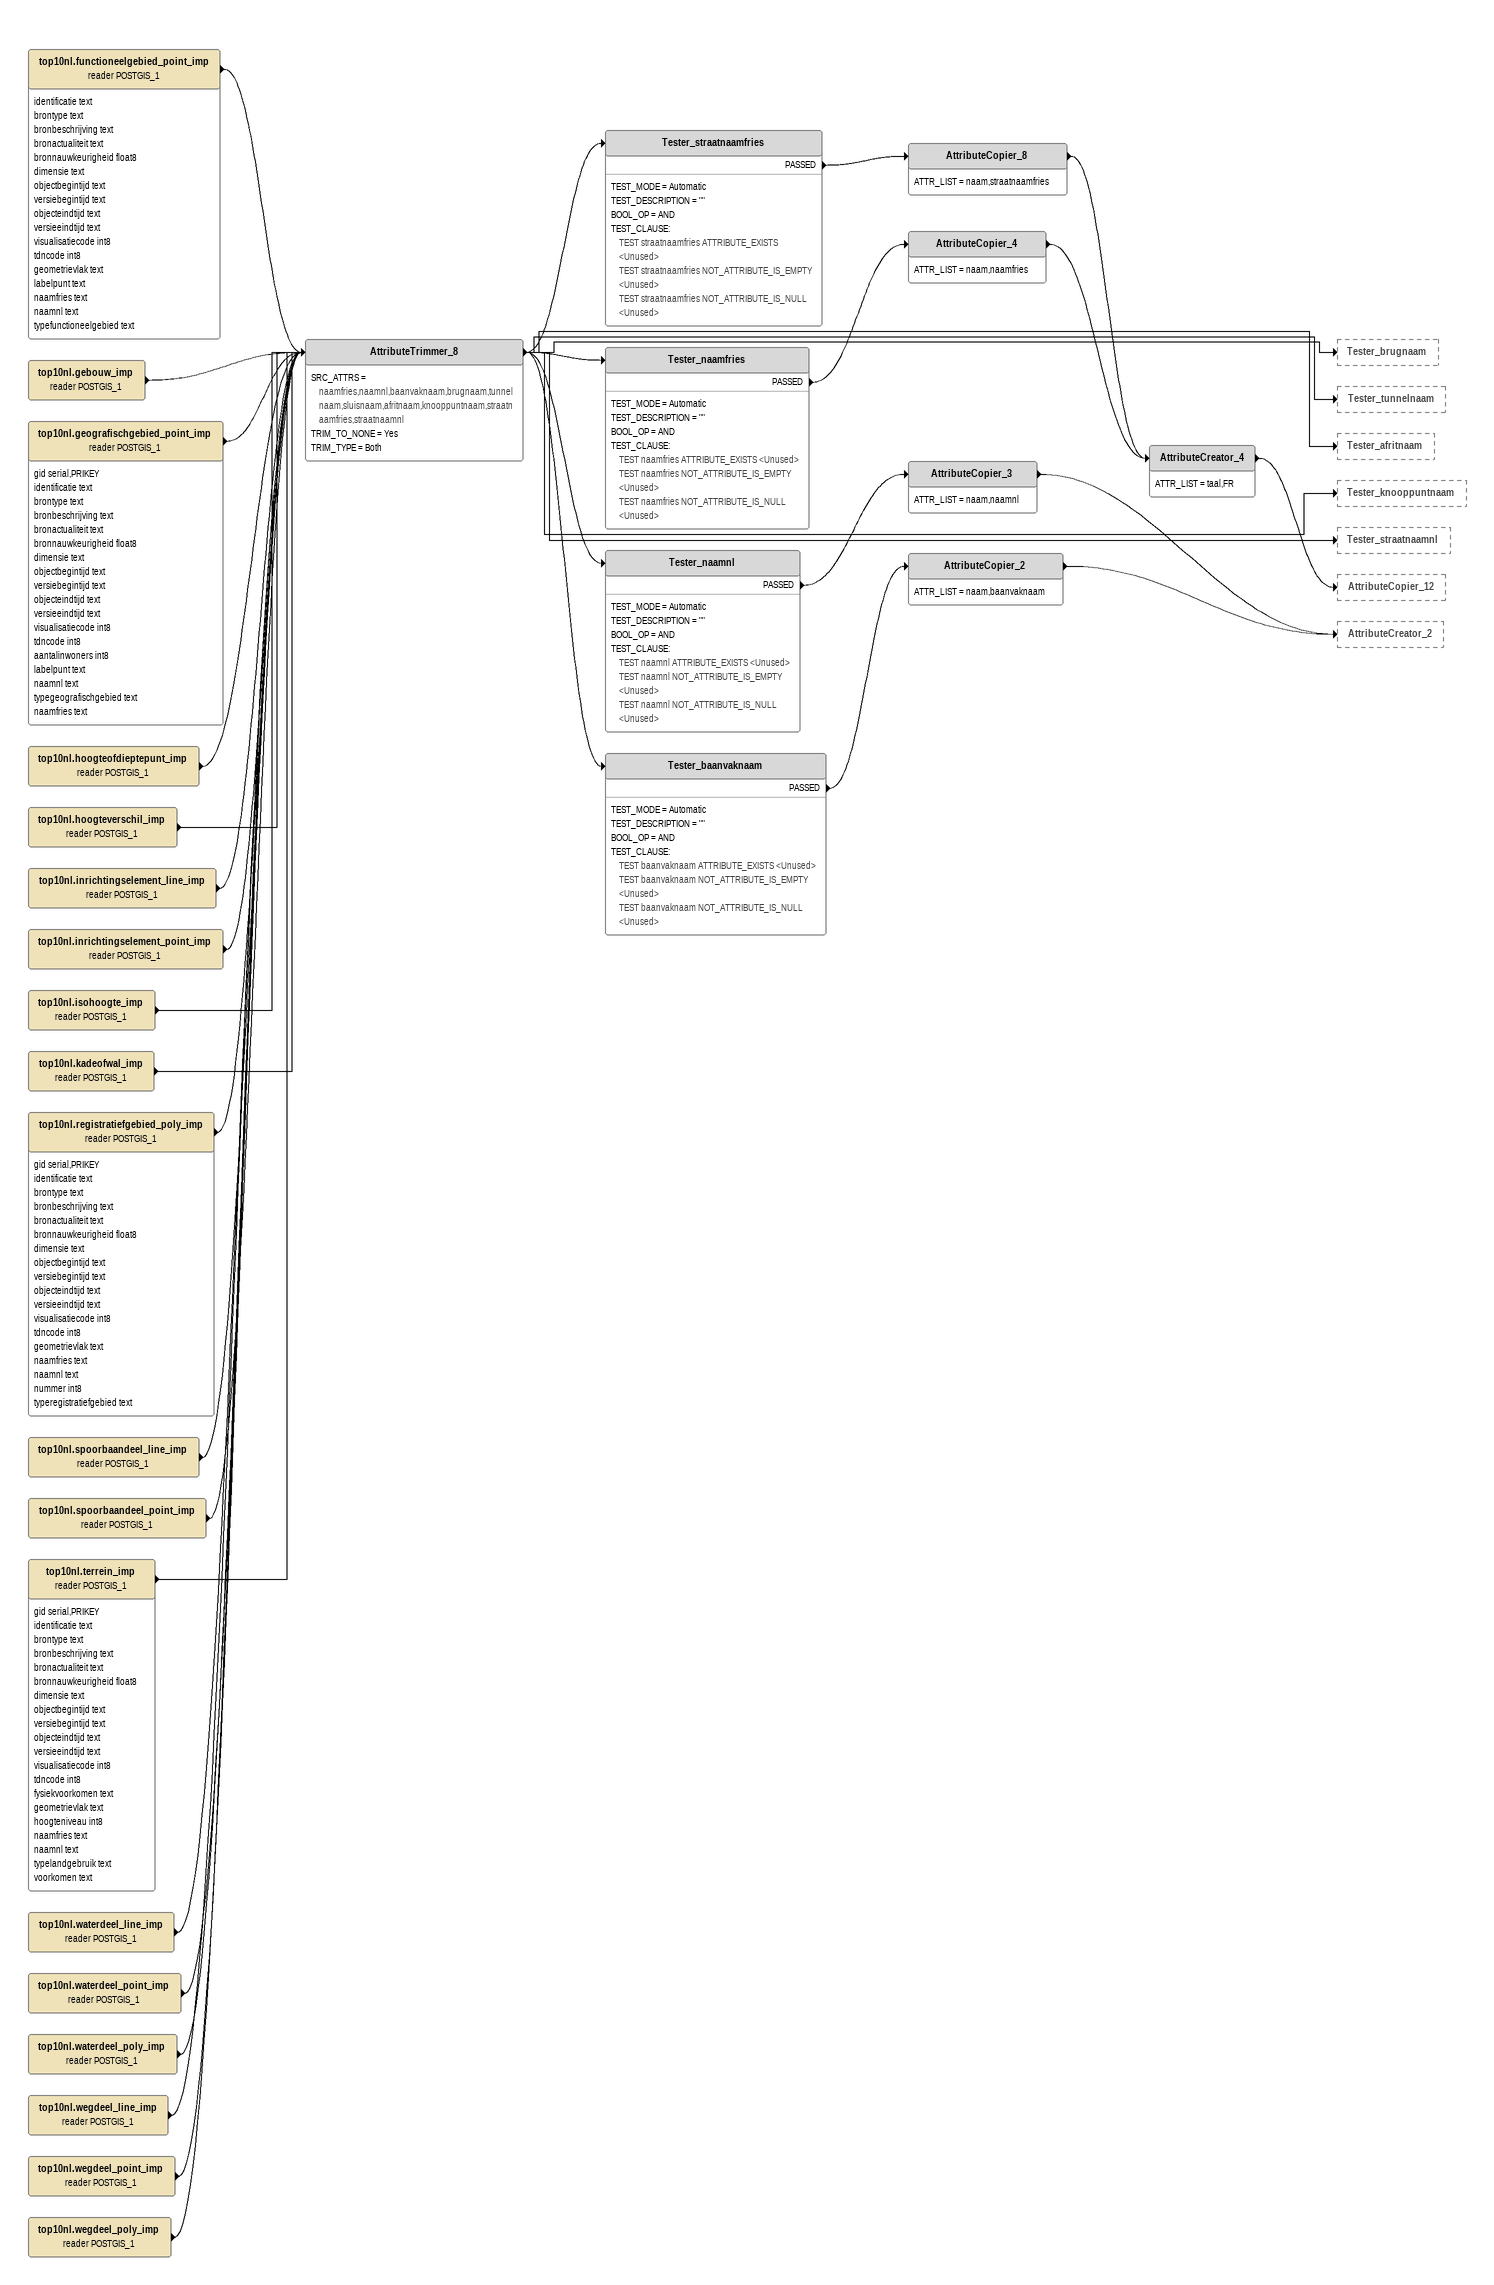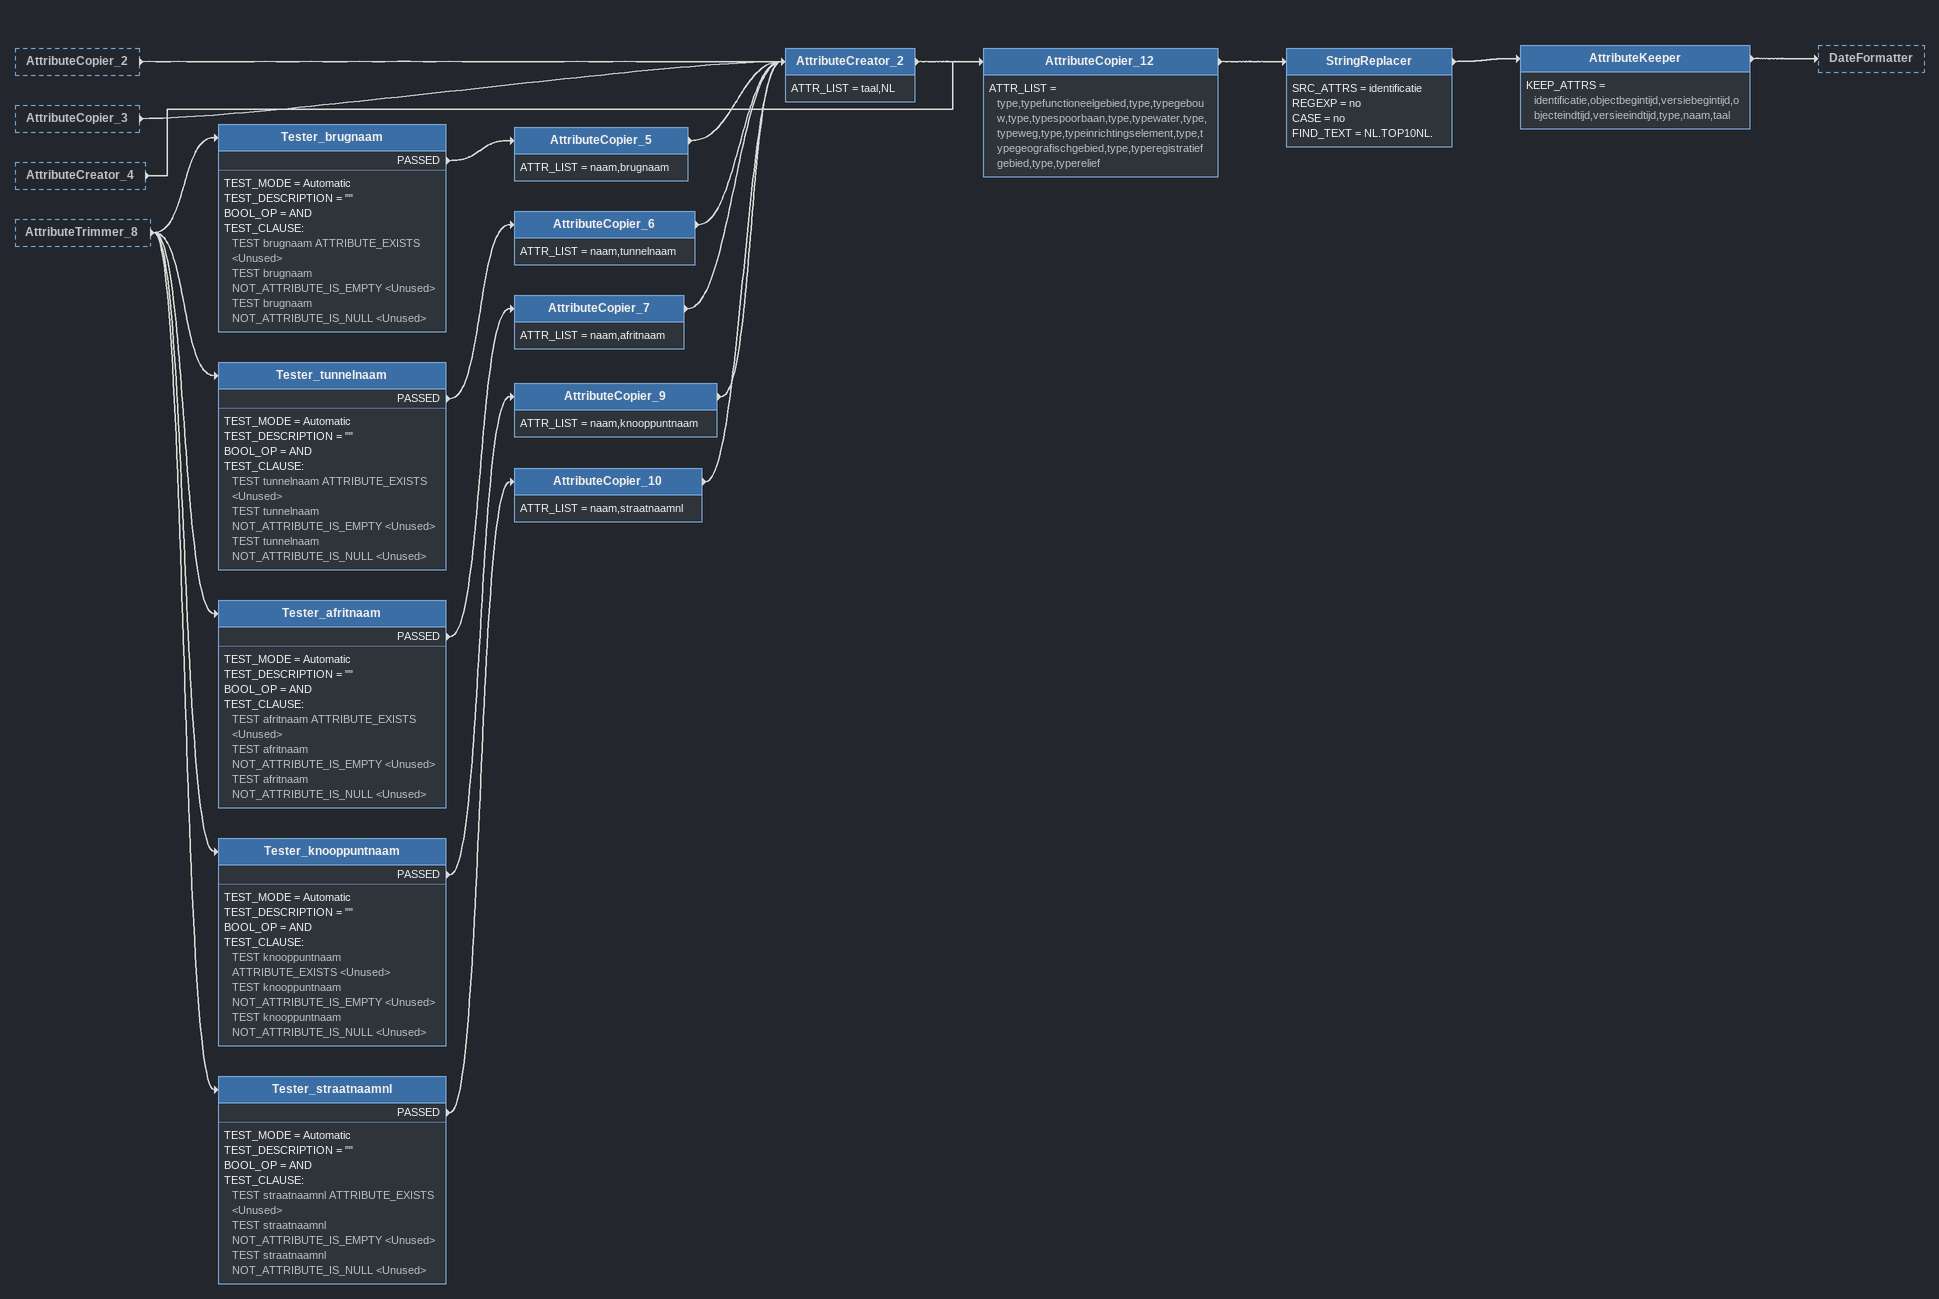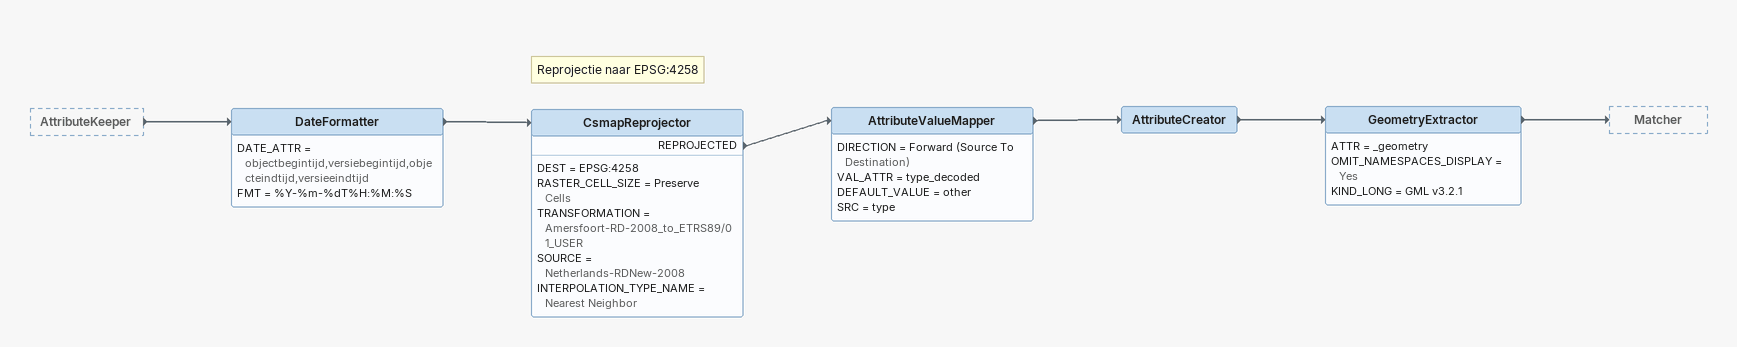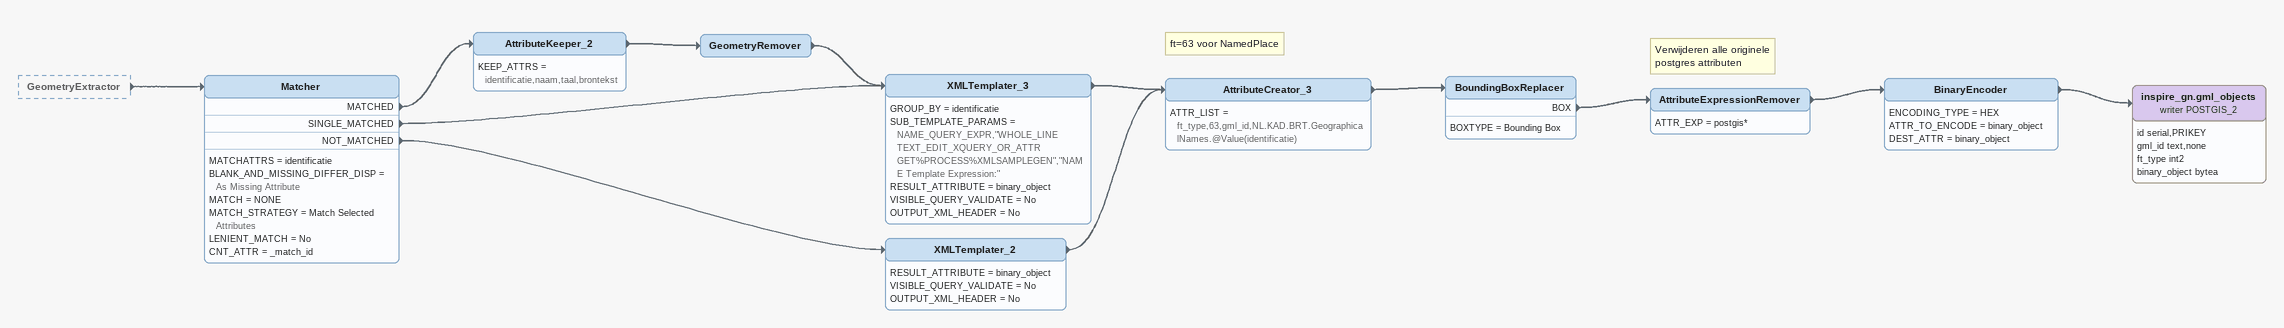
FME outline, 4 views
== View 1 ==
top10nl.functioneelgebied_point_imp (reader POSTGIS_1)
    attributes: identificatie text, brontype text, bronbeschrijving text, bronactualiteit text, bronnauwkeurigheid float8, dimensie text, objectbegintijd text, versiebegintijd text, objecteindtijd text, versieeindtijd text, visualisatiecode int8, tdncode int8, geometrievlak text, labelpunt text, naamfries text, naamnl text, typefunctioneelgebied text
    -> AttributeTrimmer_8
top10nl.gebouw_imp (reader POSTGIS_1)
    -> AttributeTrimmer_8
top10nl.geografischgebied_point_imp (reader POSTGIS_1)
    attributes: gid serial,PRIKEY, identificatie text, brontype text, bronbeschrijving text, bronactualiteit text, bronnauwkeurigheid float8, dimensie text, objectbegintijd text, versiebegintijd text, objecteindtijd text, versieeindtijd text, visualisatiecode int8, tdncode int8, aantalinwoners int8, labelpunt text, naamnl text, typegeografischgebied text, naamfries text
    -> AttributeTrimmer_8
top10nl.hoogteofdieptepunt_imp (reader POSTGIS_1)
    -> AttributeTrimmer_8
top10nl.hoogteverschil_imp (reader POSTGIS_1)
    -> AttributeTrimmer_8
top10nl.inrichtingselement_line_imp (reader POSTGIS_1)
    -> AttributeTrimmer_8
top10nl.inrichtingselement_point_imp (reader POSTGIS_1)
    -> AttributeTrimmer_8
top10nl.isohoogte_imp (reader POSTGIS_1)
    -> AttributeTrimmer_8
top10nl.kadeofwal_imp (reader POSTGIS_1)
    -> AttributeTrimmer_8
top10nl.registratiefgebied_poly_imp (reader POSTGIS_1)
    attributes: gid serial,PRIKEY, identificatie text, brontype text, bronbeschrijving text, bronactualiteit text, bronnauwkeurigheid float8, dimensie text, objectbegintijd text, versiebegintijd text, objecteindtijd text, versieeindtijd text, visualisatiecode int8, tdncode int8, geometrievlak text, naamfries text, naamnl text, nummer int8, typeregistratiefgebied text
    -> AttributeTrimmer_8
top10nl.spoorbaandeel_line_imp (reader POSTGIS_1)
    -> AttributeTrimmer_8
top10nl.spoorbaandeel_point_imp (reader POSTGIS_1)
    -> AttributeTrimmer_8
top10nl.terrein_imp (reader POSTGIS_1)
    attributes: gid serial,PRIKEY, identificatie text, brontype text, bronbeschrijving text, bronactualiteit text, bronnauwkeurigheid float8, dimensie text, objectbegintijd text, versiebegintijd text, objecteindtijd text, versieeindtijd text, visualisatiecode int8, tdncode int8, fysiekvoorkomen text, geometrievlak text, hoogteniveau int8, naamfries text, naamnl text, typelandgebruik text, voorkomen text
    -> AttributeTrimmer_8
top10nl.waterdeel_line_imp (reader POSTGIS_1)
    -> AttributeTrimmer_8
top10nl.waterdeel_point_imp (reader POSTGIS_1)
    -> AttributeTrimmer_8
top10nl.waterdeel_poly_imp (reader POSTGIS_1)
    -> AttributeTrimmer_8
top10nl.wegdeel_line_imp (reader POSTGIS_1)
    -> AttributeTrimmer_8
top10nl.wegdeel_point_imp (reader POSTGIS_1)
    -> AttributeTrimmer_8
top10nl.wegdeel_poly_imp (reader POSTGIS_1)
    -> AttributeTrimmer_8
AttributeTrimmer_8
    SRC_ATTRS = naamfries,naamnl,baanvaknaam,brugnaam,tunnelnaam,sluisnaam,afritnaam,knooppuntnaam,straatnaamfries,straatnaamnl
    TRIM_TO_NONE = Yes
    TRIM_TYPE = Both
    -> Tester_naamnl
    -> Tester_naamfries
    -> Tester_baanvaknaam
    -> Tester_brugnaam
    -> Tester_tunnelnaam
    -> Tester_afritnaam
    -> Tester_knooppuntnaam
    -> Tester_straatnaamnl
    -> Tester_straatnaamfries
Tester_straatnaamfries
    TEST_MODE = Automatic
    TEST_DESCRIPTION = ""
    BOOL_OP = AND
    TEST_CLAUSE:
      TEST straatnaamfries ATTRIBUTE_EXISTS <Unused>
      TEST straatnaamfries NOT_ATTRIBUTE_IS_EMPTY <Unused>
      TEST straatnaamfries NOT_ATTRIBUTE_IS_NULL <Unused>
    PASSED -> AttributeCopier_8
AttributeCopier_8
    ATTR_LIST = naam,straatnaamfries
    -> AttributeCreator_4
Tester_naamfries
    TEST_MODE = Automatic
    TEST_DESCRIPTION = ""
    BOOL_OP = AND
    TEST_CLAUSE:
      TEST naamfries ATTRIBUTE_EXISTS <Unused>
      TEST naamfries NOT_ATTRIBUTE_IS_EMPTY <Unused>
      TEST naamfries NOT_ATTRIBUTE_IS_NULL <Unused>
    PASSED -> AttributeCopier_4
AttributeCopier_4
    ATTR_LIST = naam,naamfries
    -> AttributeCreator_4
AttributeCreator_4
    ATTR_LIST = taal,FR
    -> AttributeCopier_12
Tester_naamnl
    TEST_MODE = Automatic
    TEST_DESCRIPTION = ""
    BOOL_OP = AND
    TEST_CLAUSE:
      TEST naamnl ATTRIBUTE_EXISTS <Unused>
      TEST naamnl NOT_ATTRIBUTE_IS_EMPTY <Unused>
      TEST naamnl NOT_ATTRIBUTE_IS_NULL <Unused>
    PASSED -> AttributeCopier_3
AttributeCopier_3
    ATTR_LIST = naam,naamnl
    -> AttributeCreator_2
Tester_baanvaknaam
    TEST_MODE = Automatic
    TEST_DESCRIPTION = ""
    BOOL_OP = AND
    TEST_CLAUSE:
      TEST baanvaknaam ATTRIBUTE_EXISTS <Unused>
      TEST baanvaknaam NOT_ATTRIBUTE_IS_EMPTY <Unused>
      TEST baanvaknaam NOT_ATTRIBUTE_IS_NULL <Unused>
    PASSED -> AttributeCopier_2
AttributeCopier_2
    ATTR_LIST = naam,baanvaknaam
    -> AttributeCreator_2

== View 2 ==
AttributeCopier_2 [outside]
    -> AttributeCreator_2
AttributeCopier_3 [outside]
    -> AttributeCreator_2
AttributeCreator_4 [outside]
    -> AttributeCopier_12
AttributeTrimmer_8 [outside]
    -> Tester_brugnaam
    -> Tester_tunnelnaam
    -> Tester_afritnaam
    -> Tester_knooppuntnaam
    -> Tester_straatnaamnl
Tester_brugnaam
    TEST_MODE = Automatic
    TEST_DESCRIPTION = ""
    BOOL_OP = AND
    TEST_CLAUSE:
      TEST brugnaam ATTRIBUTE_EXISTS <Unused>
      TEST brugnaam NOT_ATTRIBUTE_IS_EMPTY <Unused>
      TEST brugnaam NOT_ATTRIBUTE_IS_NULL <Unused>
    PASSED -> AttributeCopier_5
AttributeCopier_5
    ATTR_LIST = naam,brugnaam
    -> AttributeCreator_2
Tester_tunnelnaam
    TEST_MODE = Automatic
    TEST_DESCRIPTION = ""
    BOOL_OP = AND
    TEST_CLAUSE:
      TEST tunnelnaam ATTRIBUTE_EXISTS <Unused>
      TEST tunnelnaam NOT_ATTRIBUTE_IS_EMPTY <Unused>
      TEST tunnelnaam NOT_ATTRIBUTE_IS_NULL <Unused>
    PASSED -> AttributeCopier_6
AttributeCopier_6
    ATTR_LIST = naam,tunnelnaam
    -> AttributeCreator_2
Tester_afritnaam
    TEST_MODE = Automatic
    TEST_DESCRIPTION = ""
    BOOL_OP = AND
    TEST_CLAUSE:
      TEST afritnaam ATTRIBUTE_EXISTS <Unused>
      TEST afritnaam NOT_ATTRIBUTE_IS_EMPTY <Unused>
      TEST afritnaam NOT_ATTRIBUTE_IS_NULL <Unused>
    PASSED -> AttributeCopier_7
AttributeCopier_7
    ATTR_LIST = naam,afritnaam
    -> AttributeCreator_2
Tester_knooppuntnaam
    TEST_MODE = Automatic
    TEST_DESCRIPTION = ""
    BOOL_OP = AND
    TEST_CLAUSE:
      TEST knooppuntnaam ATTRIBUTE_EXISTS <Unused>
      TEST knooppuntnaam NOT_ATTRIBUTE_IS_EMPTY <Unused>
      TEST knooppuntnaam NOT_ATTRIBUTE_IS_NULL <Unused>
    PASSED -> AttributeCopier_9
AttributeCopier_9
    ATTR_LIST = naam,knooppuntnaam
    -> AttributeCreator_2
Tester_straatnaamnl
    TEST_MODE = Automatic
    TEST_DESCRIPTION = ""
    BOOL_OP = AND
    TEST_CLAUSE:
      TEST straatnaamnl ATTRIBUTE_EXISTS <Unused>
      TEST straatnaamnl NOT_ATTRIBUTE_IS_EMPTY <Unused>
      TEST straatnaamnl NOT_ATTRIBUTE_IS_NULL <Unused>
    PASSED -> AttributeCopier_10
AttributeCopier_10
    ATTR_LIST = naam,straatnaamnl
    -> AttributeCreator_2
AttributeCreator_2
    ATTR_LIST = taal,NL
    -> AttributeCopier_12
AttributeCopier_12
    ATTR_LIST = type,typefunctioneelgebied,type,typegebouw,type,typespoorbaan,type,typewater,type,typeweg,type,typeinrichtingselement,type,typegeografischgebied,type,typeregistratiefgebied,type,typerelief
    -> StringReplacer
StringReplacer
    SRC_ATTRS = identificatie
    REGEXP = no
    CASE = no
    FIND_TEXT = NL.TOP10NL.
    -> AttributeKeeper
AttributeKeeper
    KEEP_ATTRS = identificatie,objectbegintijd,versiebegintijd,objecteindtijd,versieeindtijd,type,naam,taal
    -> DateFormatter

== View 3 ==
AttributeKeeper [outside]
    -> DateFormatter
DateFormatter
    DATE_ATTR = objectbegintijd,versiebegintijd,objecteindtijd,versieeindtijd
    FMT = %Y-%m-%dT%H:%M:%S
    -> CsmapReprojector
Note: Reprojectie naar EPSG:4258
CsmapReprojector
    DEST = EPSG:4258
    RASTER_CELL_SIZE = Preserve Cells
    TRANSFORMATION = Amersfoort-RD-2008_to_ETRS89/01_USER
    SOURCE = Netherlands-RDNew-2008
    INTERPOLATION_TYPE_NAME = Nearest Neighbor
    REPROJECTED -> AttributeValueMapper
AttributeValueMapper
    DIRECTION = Forward (Source To Destination)
    VAL_ATTR = type_decoded
    DEFAULT_VALUE = other
    SRC = type
    -> AttributeCreator
AttributeCreator
    -> GeometryExtractor
GeometryExtractor
    ATTR = _geometry
    OMIT_NAMESPACES_DISPLAY = Yes
    KIND_LONG = GML v3.2.1
    -> Matcher

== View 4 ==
GeometryExtractor [outside]
    -> Matcher
Matcher
    MATCHATTRS = identificatie
    BLANK_AND_MISSING_DIFFER_DISP = As Missing Attribute
    MATCH = NONE
    MATCH_STRATEGY = Match Selected Attributes
    LENIENT_MATCH = No
    CNT_ATTR = _match_id
    MATCHED -> AttributeKeeper_2
    SINGLE_MATCHED -> XMLTemplater_3
    NOT_MATCHED -> XMLTemplater_2
AttributeKeeper_2
    KEEP_ATTRS = identificatie,naam,taal,brontekst
    -> GeometryRemover
GeometryRemover
    -> XMLTemplater_3
XMLTemplater_3
    GROUP_BY = identificatie
    SUB_TEMPLATE_PARAMS = NAME_QUERY_EXPR,"WHOLE_LINE TEXT_EDIT_XQUERY_OR_ATTR GET%PROCESS%XMLSAMPLEGEN","NAME Template Expression:"
    RESULT_ATTRIBUTE = binary_object
    VISIBLE_QUERY_VALIDATE = No
    OUTPUT_XML_HEADER = No
    -> AttributeCreator_3
XMLTemplater_2
    RESULT_ATTRIBUTE = binary_object
    VISIBLE_QUERY_VALIDATE = No
    OUTPUT_XML_HEADER = No
    -> AttributeCreator_3
Note: ft=63 voor NamedPlace
AttributeCreator_3
    ATTR_LIST = ft_type,63,gml_id,NL.KAD.BRT.GeographicalNames.@Value(identificatie)
    -> BoundingBoxReplacer
BoundingBoxReplacer
    BOXTYPE = Bounding Box
    BOX -> AttributeExpressionRemover
Note: Verwijderen alle originele / postgres attributen
AttributeExpressionRemover
    ATTR_EXP = postgis*
    -> BinaryEncoder
BinaryEncoder
    ENCODING_TYPE = HEX
    ATTR_TO_ENCODE = binary_object
    DEST_ATTR = binary_object
    -> inspire_gn.gml_objects (writer POSTGIS_2)
inspire_gn.gml_objects (writer POSTGIS_2)
    attributes: id serial,PRIKEY, gml_id text,none, ft_type int2, binary_object bytea
